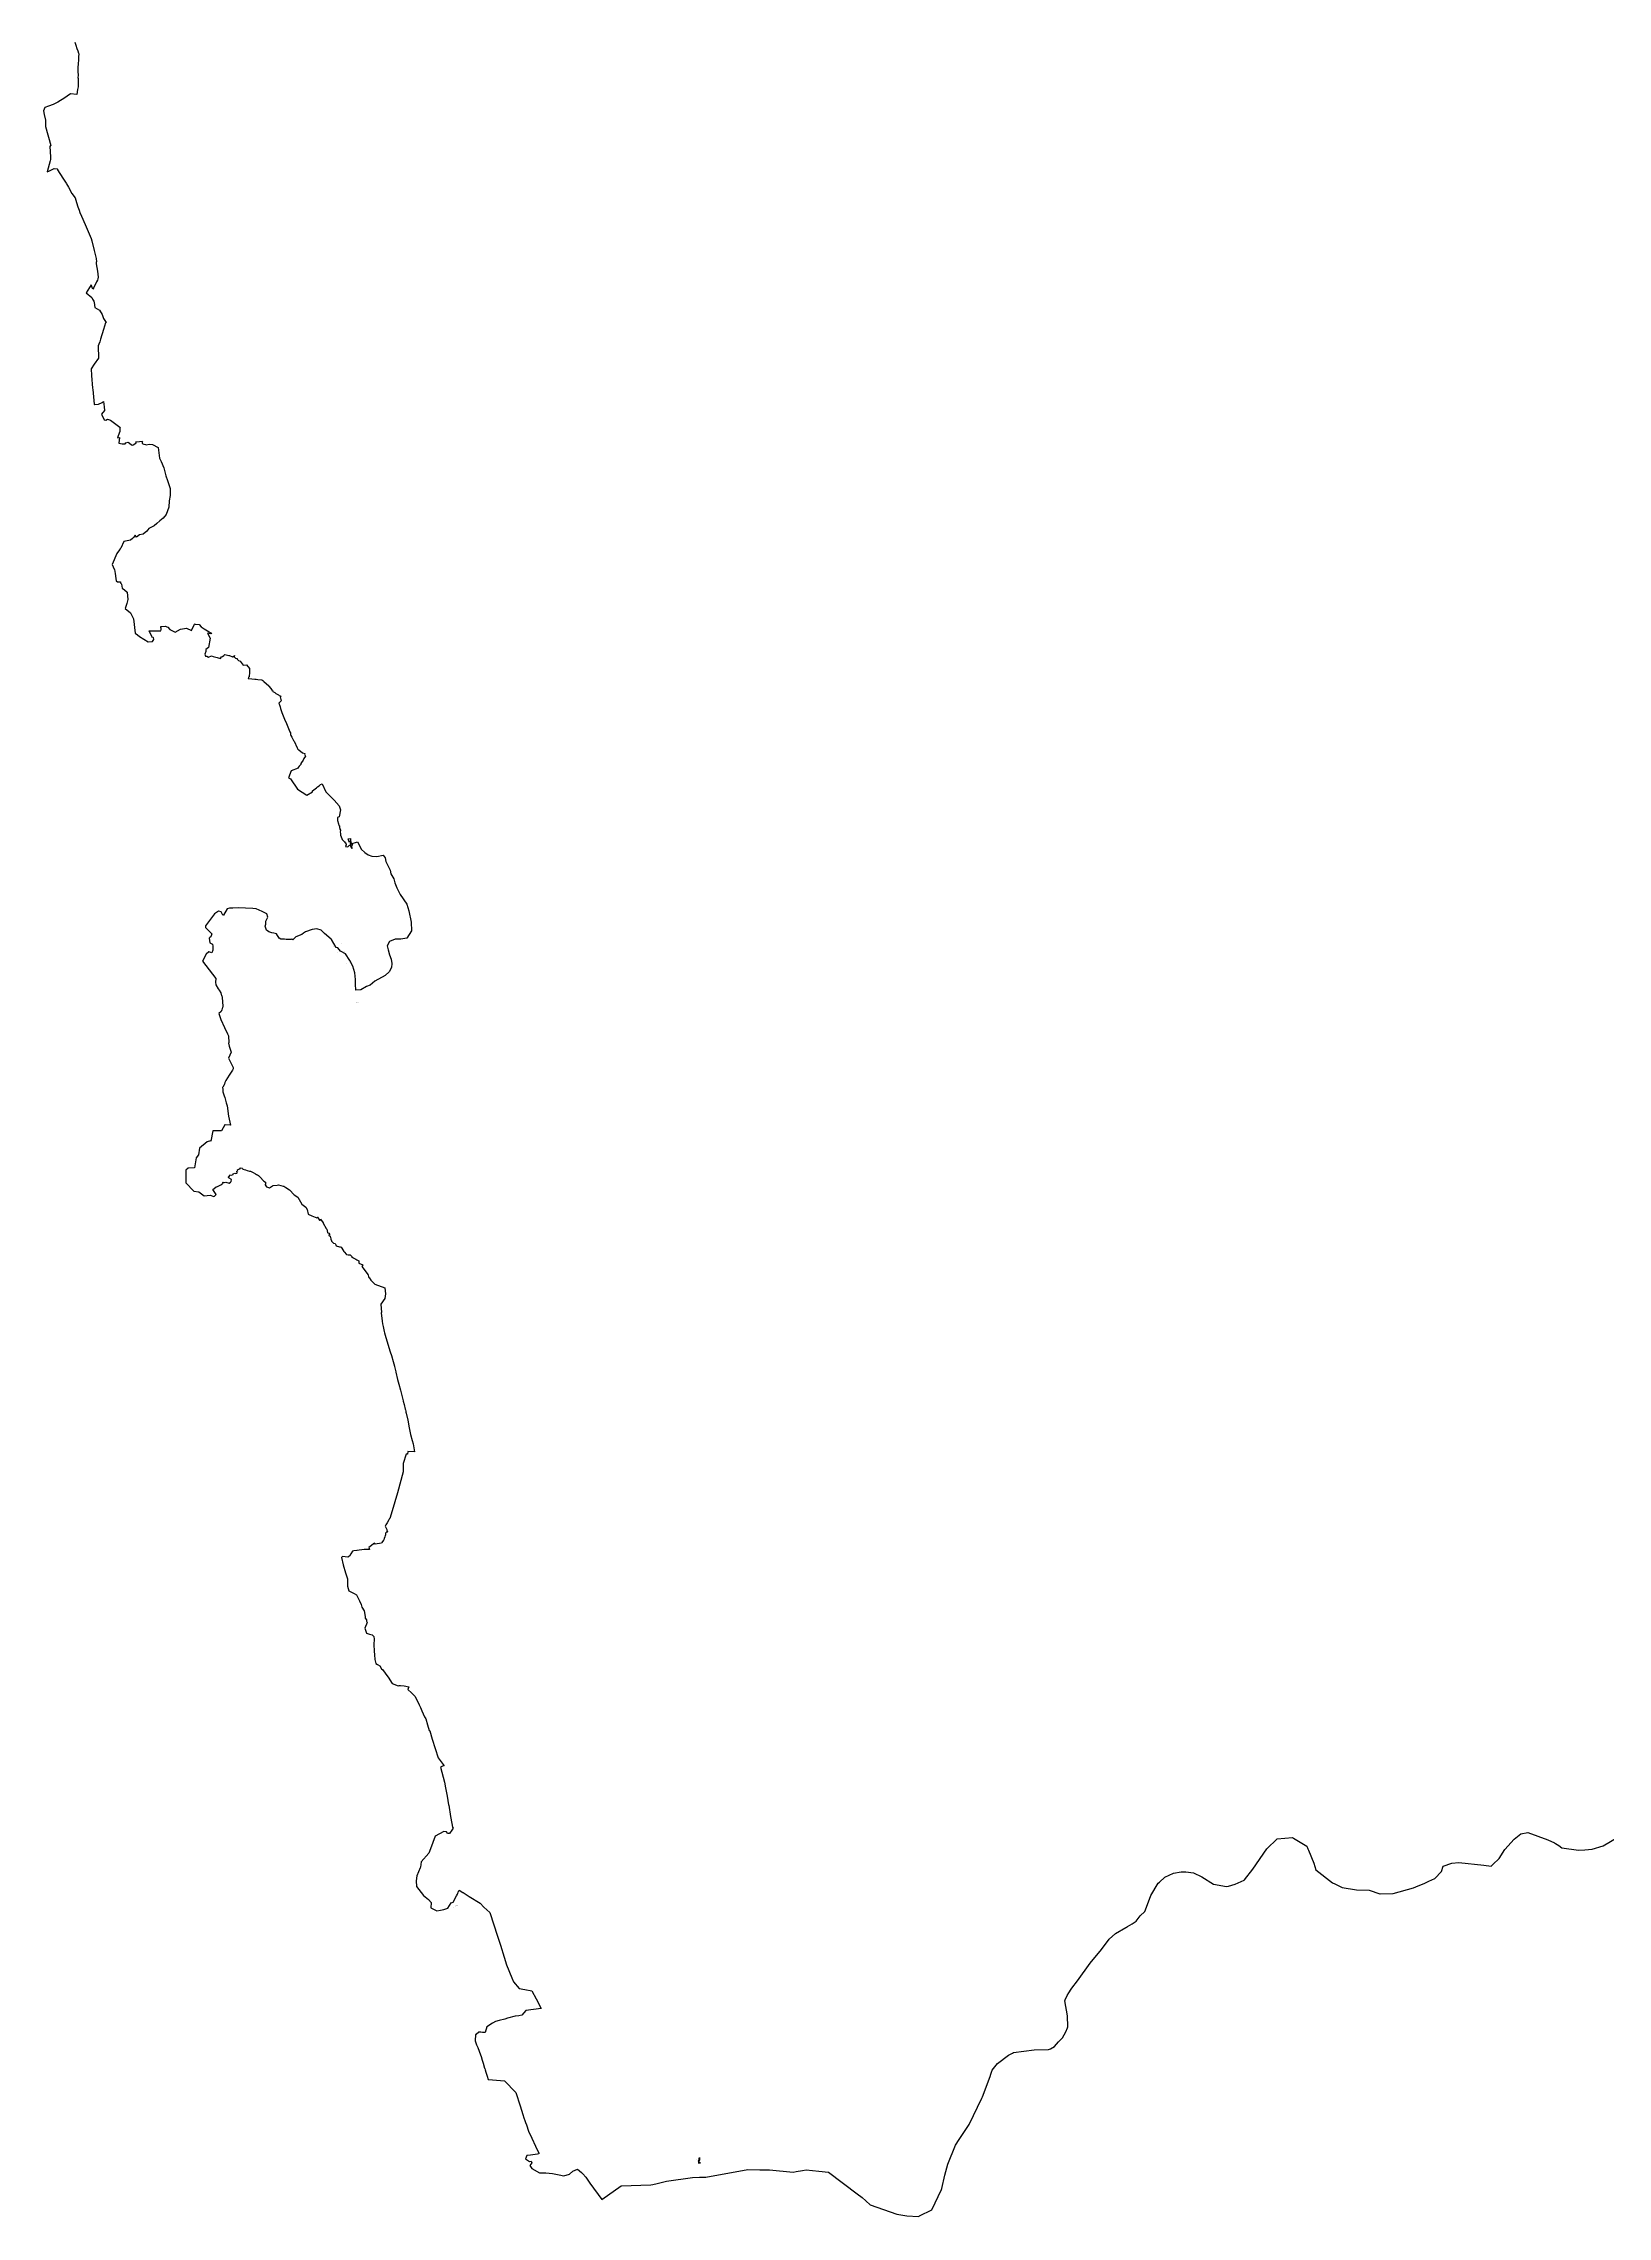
# Model space of a CAD drawing. Header units: metres. Extents: x 273377 to 358923, y 1974345 to 2116525.
# Drawn here: x 277585 to 318254, y 1988932 to 2045435 of the extents above; entities that cross this region are included whole.
import ezdxf

# ---------------------------------------------------------------- set-up
doc = ezdxf.new("R2010")
doc.units = ezdxf.units.M
for name, color, linetype in [('DISTRICT BOUNDRY', 86, 'Continuous'), ('PORT', 5, 'Continuous'), ('PORT TEXT', 7, 'Continuous')]:
    doc.layers.add(name, color=color, linetype=linetype)
doc.styles.get("Standard").update_dxf_attribs({"font": 'calibri.ttf'})

msp = doc.modelspace()

# ---------------------------------------------------------------- linework, layer by layer
at = {"layer": 'DISTRICT BOUNDRY'}
msp.add_polyline3d([(278404, 2045469, 0), (278429, 2045387, 0), (278456, 2045300, 0), (278476, 2045240, 0), (278500, 2045180, 0), (278506, 2045161, 0), (278497, 2045091, 0), (278494, 2045003, 0), (278486, 2044915, 0), (278485, 2044896, 0), (278481, 2044815, 0), (278482, 2044801, 0), (278482, 2044715, 0), (278487, 2044606, 0), (278483, 2044547, 0), (278484, 2044528, 0), (278487, 2044430, 0), (278488, 2044390, 0), (278488, 2044310, 0), (278469, 2044234, 0), (278452, 2044110, 0), (278286, 2044129, 0), (278111, 2044006, 0), (278032, 2043955, 0), (277956, 2043909, 0), (277836, 2043850, 0), (277713, 2043808, 0), (277625, 2043773, 0), (277585, 2043680, 0), (277605, 2043586, 0), (277640, 2043442, 0), (277640, 2043272, 0), (277777, 2042785, 0), (277770, 2042786, 0), (277753, 2042752, 0), (277768, 2042488, 0), (277768, 2042420, 0), (277762, 2042385, 0), (277711, 2042196, 0), (277682, 2042098, 0), (277722, 2042111, 0), (277863, 2042183, 0), (277943, 2042173, 0), (277946, 2042166, 0), (277954, 2042151, 0), (278093, 2041932, 0), (278174, 2041802, 0), (278187, 2041786, 0), (278239, 2041698, 0), (278326, 2041535, 0), (278407, 2041417, 0), (278445, 2041304, 0), (278483, 2041187, 0), (278510, 2041101, 0), (278531, 2041039, 0), (278574, 2040947, 0), (278609, 2040865, 0), (278695, 2040669, 0), (278828, 2040361, 0), (278842, 2040301, 0), (278902, 2040049, 0), (278953, 2039841, 0), (278967, 2039756, 0), (278952, 2039753, 0), (278958, 2039707, 0), (278991, 2039513, 0), (279009, 2039355, 0), (278999, 2039312, 0), (278990, 2039281, 0), (278966, 2039239, 0), (278892, 2039092, 0), (278870, 2039047, 0), (278870, 2039047, 0), (278824, 2039157, 0), (278692, 2038949, 0), (278843, 2038829, 0), (278864, 2038789, 0), (278898, 2038732, 0), (278900, 2038709, 0), (278901, 2038698, 0), (278924, 2038568, 0), (279038, 2038496, 0), (279113, 2038385, 0), (279147, 2038286, 0), (279215, 2038182, 0), (279195, 2038169, 0), (279146, 2038000, 0), (279071, 2037744, 0), (279050, 2037676, 0), (279028, 2037615, 0), (279010, 2037572, 0), (279016, 2037255, 0), (278902, 2037092, 0), (278822, 2036971, 0), (278836, 2036800, 0), (278864, 2036472, 0), (278867, 2036441, 0), (278902, 2036056, 0), (278902, 2036047, 0), (278913, 2036047, 0), (279020, 2036052, 0), (279111, 2036097, 0), (279148, 2036129, 0), (279160, 2035989, 0), (279174, 2035894, 0), (279092, 2035792, 0), (279165, 2035648, 0), (279211, 2035639, 0), (279246, 2035662, 0), (279324, 2035642, 0), (279568, 2035454, 0), (279582, 2035447, 0), (279575, 2035429, 0), (279569, 2035348, 0), (279525, 2035234, 0), (279506, 2035184, 0), (279559, 2035190, 0), (279548, 2035046, 0), (279629, 2035024, 0), (279707, 2035028, 0), (279724, 2035055, 0), (279786, 2035072, 0), (279869, 2035004, 0), (279881, 2034993, 0), (279895, 2034991, 0), (279916, 2034996, 0), (279989, 2035041, 0), (279993, 2035048, 0), (279983, 2035076, 0), (280009, 2035080, 0), (280148, 2035093, 0), (280154, 2035093, 0), (280158, 2035075, 0), (280148, 2035068, 0), (280149, 2035036, 0), (280191, 2035018, 0), (280241, 2035008, 0), (280260, 2034996, 0), (280331, 2035018, 0), (280421, 2035005, 0), (280568, 2034930, 0), (280569, 2034931, 0), (280606, 2034652, 0), (280645, 2034569, 0), (280718, 2034400, 0), (280767, 2034193, 0), (280814, 2034069, 0), (280876, 2033860, 0), (280883, 2033685, 0), (280856, 2033539, 0), (280844, 2033382, 0), (280777, 2033189, 0), (280698, 2033094, 0), (280615, 2033025, 0), (280533, 2032949, 0), (280460, 2032893, 0), (280322, 2032827, 0), (280270, 2032757, 0), (280178, 2032679, 0), (280079, 2032660, 0), (280007, 2032598, 0), (280005, 2032599, 0), (280004, 2032599, 0), (279970, 2032648, 0), (279932, 2032596, 0), (279898, 2032566, 0), (279850, 2032523, 0), (279678, 2032482, 0), (279677, 2032481, 0), (279595, 2032316, 0), (279574, 2032282, 0), (279571, 2032278, 0), (279508, 2032199, 0), (279494, 2032176, 0), (279371, 2031885, 0), (279427, 2031763, 0), (279430, 2031757, 0), (279452, 2031652, 0), (279469, 2031520, 0), (279478, 2031461, 0), (279507, 2031437, 0), (279584, 2031437, 0), (279589, 2031404, 0), (279600, 2031406, 0), (279607, 2031394, 0), (279612, 2031380, 0), (279631, 2031272, 0), (279692, 2031225, 0), (279761, 2031168, 0), (279775, 2030975, 0), (279750, 2030877, 0), (279754, 2030875, 0), (279707, 2030740, 0), (279851, 2030634, 0), (279926, 2030473, 0), (279971, 2030099, 0), (280030, 2030059, 0), (280080, 2030013, 0), (280305, 2029879, 0), (280423, 2029884, 0), (280458, 2029938, 0), (280446, 2029986, 0), (280421, 2029979, 0), (280337, 2030163, 0), (280499, 2030165, 0), (280617, 2030165, 0), (280633, 2030160, 0), (280642, 2030199, 0), (280641, 2030279, 0), (280664, 2030279, 0), (280753, 2030284, 0), (280819, 2030261, 0), (280868, 2030198, 0), (281008, 2030126, 0), (281149, 2030205, 0), (281304, 2030228, 0), (281434, 2030167, 0), (281516, 2030335, 0), (281519, 2030342, 0), (281519, 2030342, 0), (281525, 2030340, 0), (281638, 2030330, 0), (281687, 2030266, 0), (281763, 2030213, 0), (281849, 2030159, 0), (281960, 2030096, 0), (281925, 2030088, 0), (281853, 2030103, 0), (281916, 2029969, 0), (281876, 2029729, 0), (281807, 2029676, 0), (281803, 2029621, 0), (281785, 2029558, 0), (281799, 2029501, 0), (281833, 2029500, 0), (281880, 2029480, 0), (281955, 2029510, 0), (281998, 2029496, 0), (282098, 2029465, 0), (282104, 2029466, 0), (282191, 2029442, 0), (282214, 2029485, 0), (282242, 2029498, 0), (282278, 2029523, 0), (282305, 2029547, 0), (282406, 2029523, 0), (282425, 2029519, 0), (282502, 2029484, 0), (282513, 2029487, 0), (282549, 2029521, 0), (282556, 2029517, 0), (282554, 2029510, 0), (282540, 2029496, 0), (282546, 2029487, 0), (282563, 2029473, 0), (282575, 2029449, 0), (282624, 2029440, 0), (282625, 2029422, 0), (282653, 2029390, 0), (282702, 2029372, 0), (282782, 2029273, 0), (282868, 2029276, 0), (282943, 2029179, 0), (282944, 2029131, 0), (282940, 2029087, 0), (282933, 2028966, 0), (282920, 2028954, 0), (282904, 2028925, 0), (282926, 2028924, 0), (283083, 2028908, 0), (283113, 2028907, 0), (283163, 2028899, 0), (283265, 2028888, 0), (283289, 2028867, 0), (283315, 2028842, 0), (283441, 2028729, 0), (283445, 2028723, 0), (283451, 2028715, 0), (283524, 2028627, 0), (283524, 2028618, 0), (283554, 2028590, 0), (283553, 2028584, 0), (283599, 2028558, 0), (283615, 2028546, 0), (283623, 2028532, 0), (283698, 2028501, 0), (283716, 2028480, 0), (283758, 2028467, 0), (283767, 2028460, 0), (283736, 2028448, 0), (283770, 2028341, 0), (283708, 2028285, 0), (283735, 2028214, 0), (283739, 2028186, 0), (283745, 2028140, 0), (283783, 2028041, 0), (283838, 2027910, 0), (283850, 2027870, 0), (283905, 2027751, 0), (283936, 2027667, 0), (283991, 2027534, 0), (284006, 2027512, 0), (284006, 2027502, 0), (284012, 2027466, 0), (284015, 2027441, 0), (284039, 2027401, 0), (284088, 2027312, 0), (284100, 2027295, 0), (284182, 2027124, 0), (284202, 2027088, 0), (284228, 2027069, 0), (284318, 2026992, 0), (284377, 2026974, 0), (284371, 2026952, 0), (284398, 2026903, 0), (284359, 2026841, 0), (284359, 2026841, 0), (284336, 2026801, 0), (284298, 2026736, 0), (284281, 2026713, 0), (284275, 2026686, 0), (284260, 2026670, 0), (284234, 2026645, 0), (284211, 2026613, 0), (284210, 2026596, 0), (284025, 2026521, 0), (283959, 2026343, 0), (284010, 2026315, 0), (284191, 2026042, 0), (284434, 2025893, 0), (284578, 2025976, 0), (284581, 2025981, 0), (284583, 2026000, 0), (284686, 2026080, 0), (284713, 2026102, 0), (284753, 2026132, 0), (284785, 2026169, 0), (284828, 2026186, 0), (284833, 2026182, 0), (284833, 2026181, 0), (284927, 2025979, 0), (284929, 2025978, 0), (285145, 2025760, 0), (285272, 2025615, 0), (285311, 2025506, 0), (285277, 2025324, 0), (285230, 2025311, 0), (285233, 2025227, 0), (285258, 2025142, 0), (285269, 2025103, 0), (285287, 2025095, 0), (285281, 2025045, 0), (285293, 2025025, 0), (285294, 2025005, 0), (285308, 2024979, 0), (285296, 2024928, 0), (285308, 2024894, 0), (285312, 2024849, 0), (285345, 2024759, 0), (285351, 2024734, 0), (285383, 2024705, 0), (285412, 2024674, 0), (285432, 2024646, 0), (285452, 2024614, 0), (285458, 2024602, 0), (285436, 2024554, 0), (285500, 2024547, 0), (285590, 2024626, 0), (285754, 2024676, 0), (285807, 2024581, 0), (285849, 2024484, 0), (285938, 2024403, 0), (286031, 2024339, 0), (286126, 2024303, 0), (286255, 2024296, 0), (286419, 2024326, 0), (286474, 2024256, 0), (286491, 2024168, 0), (286538, 2024060, 0), (286599, 2023940, 0), (286619, 2023842, 0), (286697, 2023710, 0), (286718, 2023611, 0), (286770, 2023478, 0), (286862, 2023307, 0), (287031, 2023053, 0), (287086, 2022882, 0), (287150, 2022590, 0), (287151, 2022360, 0), (287032, 2022171, 0), (286877, 2022145, 0), (286729, 2022143, 0), (286585, 2022087, 0), (286526, 2021973, 0), (286548, 2021868, 0), (286582, 2021737, 0), (286622, 2021626, 0), (286645, 2021517, 0), (286634, 2021409, 0), (286572, 2021296, 0), (286470, 2021203, 0), (286205, 2021054, 0), (286078, 2020953, 0), (285989, 2020912, 0), (285836, 2020826, 0), (285707, 2020822, 0), (285695, 2020976, 0), (285696, 2021097, 0), (285683, 2021272, 0), (285630, 2021445, 0), (285550, 2021591, 0), (285438, 2021767, 0), (285310, 2021836, 0), (285237, 2021916, 0), (285194, 2021931, 0), (285071, 2022141, 0), (285068, 2022147, 0), (284890, 2022292, 0), (284802, 2022382, 0), (284694, 2022417, 0), (284576, 2022398, 0), (284396, 2022340, 0), (284344, 2022303, 0), (284306, 2022264, 0), (284148, 2022209, 0), (284144, 2022205, 0), (284065, 2022132, 0), (284046, 2022146, 0), (284029, 2022138, 0), (284005, 2022135, 0), (283899, 2022140, 0), (283853, 2022143, 0), (283773, 2022147, 0), (283760, 2022149, 0), (283714, 2022169, 0), (283641, 2022280, 0), (283574, 2022298, 0), (283525, 2022310, 0), (283444, 2022332, 0), (283384, 2022377, 0), (283353, 2022483, 0), (283365, 2022533, 0), (283365, 2022567, 0), (283366, 2022608, 0), (283369, 2022615, 0), (283418, 2022718, 0), (283391, 2022808, 0), (283269, 2022863, 0), (283117, 2022936, 0), (283027, 2022941, 0), (282841, 2022948, 0), (282654, 2022957, 0), (282506, 2022951, 0), (282423, 2022949, 0), (282362, 2022934, 0), (282266, 2022770, 0), (282253, 2022768, 0), (282205, 2022856, 0), (282133, 2022870, 0), (282030, 2022807, 0), (281928, 2022668, 0), (281800, 2022494, 0), (281796, 2022450, 0), (281960, 2022280, 0), (281941, 2022205, 0), (281915, 2022185, 0), (281895, 2022168, 0), (281907, 2022050, 0), (281910, 2022046, 0), (281980, 2022017, 0), (281986, 2021963, 0), (281993, 2021862, 0), (281962, 2021790, 0), (281884, 2021814, 0), (281812, 2021754, 0), (281724, 2021576, 0), (282063, 2021124, 0), (282056, 2021028, 0), (282064, 2020961, 0), (282129, 2020854, 0), (282156, 2020818, 0), (282195, 2020749, 0), (282214, 2020674, 0), (282220, 2020672, 0), (282232, 2020629, 0), (282245, 2020406, 0), (282242, 2020364, 0), (282234, 2020342, 0), (282221, 2020312, 0), (282203, 2020268, 0), (282144, 2020217, 0), (282197, 2020060, 0), (282293, 2019852, 0), (282368, 2019680, 0), (282393, 2019631, 0), (282404, 2019453, 0), (282396, 2019437, 0), (282410, 2019363, 0), (282463, 2019210, 0), (282398, 2019054, 0), (282518, 2018805, 0), (282522, 2018773, 0), (282497, 2018737, 0), (282413, 2018605, 0), (282331, 2018468, 0), (282305, 2018421, 0), (282289, 2018377, 0), (282280, 2018360, 0), (282245, 2018295, 0), (282243, 2018291, 0), (282246, 2018242, 0), (282250, 2018174, 0), (282281, 2018073, 0), (282300, 2018025, 0), (282337, 2017893, 0), (282362, 2017810, 0), (282398, 2017540, 0), (282446, 2017306, 0), (282438, 2017308, 0), (282308, 2017321, 0), (282300, 2017322, 0), (282217, 2017166, 0), (281988, 2017161, 0), (281940, 2016893, 0), (281925, 2016900, 0), (281840, 2016880, 0), (281640, 2016710, 0), (281616, 2016538, 0), (281552, 2016463, 0), (281513, 2016199, 0), (281346, 2016193, 0), (281285, 2016137, 0), (281283, 2015910, 0), (281288, 2015807, 0), (281499, 2015595, 0), (281625, 2015580, 0), (281761, 2015471, 0), (281920, 2015490, 0), (282019, 2015456, 0), (282030, 2015465, 0), (282073, 2015503, 0), (281985, 2015635, 0), (282063, 2015697, 0), (282075, 2015702, 0), (282087, 2015707, 0), (282107, 2015716, 0), (282166, 2015741, 0), (282183, 2015749, 0), (282195, 2015754, 0), (282205, 2015762, 0), (282229, 2015781, 0), (282230, 2015782, 0), (282259, 2015805, 0), (282248, 2015824, 0), (282299, 2015820, 0), (282331, 2015825, 0), (282413, 2015799, 0), (282447, 2015830, 0), (282462, 2015846, 0), (282471, 2015897, 0), (282413, 2015929, 0), (282407, 2015933, 0), (282400, 2015955, 0), (282398, 2015961, 0), (282445, 2016015, 0), (282473, 2016006, 0), (282478, 2016008, 0), (282520, 2016023, 0), (282516, 2016046, 0), (282559, 2016057, 0), (282581, 2016049, 0), (282609, 2016059, 0), (282623, 2016070, 0), (282612, 2016111, 0), (282640, 2016130, 0), (282629, 2016149, 0), (282680, 2016170, 0), (282697, 2016172, 0), (282697, 2016190, 0), (282700, 2016196, 0), (282755, 2016192, 0), (282760, 2016183, 0), (282769, 2016166, 0), (282837, 2016147, 0), (282884, 2016133, 0), (282943, 2016117, 0), (282948, 2016116, 0), (282962, 2016112, 0), (282971, 2016109, 0), (283035, 2016078, 0), (283102, 2016043, 0), (283124, 2016030, 0), (283148, 2016018, 0), (283175, 2016004, 0), (283207, 2015968, 0), (283311, 2015856, 0), (283360, 2015827, 0), (283356, 2015772, 0), (283354, 2015768, 0), (283350, 2015756, 0), (283386, 2015706, 0), (283466, 2015684, 0), (283543, 2015728, 0), (283554, 2015742, 0), (283661, 2015751, 0), (283696, 2015759, 0), (283816, 2015719, 0), (283831, 2015721, 0), (283891, 2015691, 0), (283979, 2015625, 0), (284102, 2015494, 0), (284201, 2015435, 0), (284300, 2015256, 0), (284408, 2015179, 0), (284442, 2015119, 0), (284472, 2014995, 0), (284566, 2014948, 0), (284693, 2014897, 0), (284706, 2014919, 0), (284707, 2014919, 0), (284709, 2014913, 0), (284762, 2014836, 0), (284777, 2014843, 0), (284786, 2014858, 0), (284791, 2014862, 0), (284854, 2014769, 0), (284860, 2014759, 0), (284940, 2014619, 0), (284950, 2014604, 0), (284975, 2014516, 0), (284978, 2014511, 0), (285008, 2014501, 0), (285022, 2014471, 0), (285026, 2014459, 0), (285007, 2014460, 0), (285004, 2014452, 0), (285037, 2014424, 0), (285046, 2014387, 0), (285057, 2014351, 0), (285058, 2014346, 0), (285072, 2014298, 0), (285075, 2014293, 0), (285089, 2014274, 0), (285124, 2014239, 0), (285170, 2014232, 0), (285185, 2014201, 0), (285197, 2014169, 0), (285280, 2014150, 0), (285304, 2014147, 0), (285329, 2014134, 0), (285343, 2014115, 0), (285399, 2014024, 0), (285412, 2014009, 0), (285454, 2013954, 0), (285469, 2013949, 0), (285504, 2013936, 0), (285539, 2013937, 0), (285564, 2013934, 0), (285592, 2013902, 0), (285598, 2013898, 0), (285627, 2013865, 0), (285638, 2013858, 0), (285706, 2013824, 0), (285708, 2013824, 0), (285734, 2013812, 0), (285753, 2013800, 0), (285787, 2013779, 0), (285783, 2013723, 0), (285890, 2013674, 0), (285863, 2013637, 0), (285924, 2013557, 0), (286021, 2013423, 0), (286026, 2013421, 0), (286038, 2013366, 0), (286047, 2013352, 0), (286052, 2013349, 0), (286096, 2013282, 0), (286204, 2013173, 0), (286458, 2013077, 0), (286478, 2012920, 0), (286463, 2012805, 0), (286357, 2012659, 0), (286354, 2012656, 0), (286371, 2012435, 0), (286370, 2012427, 0), (286394, 2012215, 0), (286402, 2012145, 0), (286414, 2012072, 0), (286445, 2011940, 0), (286453, 2011908, 0), (286471, 2011849, 0), (286539, 2011613, 0), (286597, 2011413, 0), (286634, 2011317, 0), (286680, 2011160, 0), (286713, 2011041, 0), (286714, 2011032, 0), (286747, 2010894, 0), (286748, 2010885, 0), (286794, 2010694, 0), (286824, 2010578, 0), (286865, 2010420, 0), (286910, 2010243, 0), (286937, 2010143, 0), (286940, 2010137, 0), (286962, 2010047, 0), (286990, 2009928, 0), (286997, 2009906, 0), (287006, 2009876, 0), (287011, 2009851, 0), (287018, 2009825, 0), (287063, 2009639, 0), (287091, 2009442, 0), (287133, 2009270, 0), (287173, 2009109, 0), (287199, 2009024, 0), (287222, 2008866, 0), (287229, 2008819, 0), (287060, 2008823, 0), (287055, 2008755, 0), (287020, 2008757, 0), (286942, 2008508, 0), (286939, 2008294, 0), (286792, 2007751, 0), (286654, 2007284, 0), (286590, 2007079, 0), (286584, 2007081, 0), (286583, 2007079, 0), (286562, 2007046, 0), (286522, 2006973, 0), (286490, 2006914, 0), (286473, 2006883, 0), (286519, 2006776, 0), (286516, 2006765, 0), (286513, 2006751, 0), (286516, 2006749, 0), (286529, 2006743, 0), (286535, 2006739, 0), (286537, 2006738, 0), (286533, 2006735, 0), (286511, 2006732, 0), (286477, 2006701, 0), (286477, 2006652, 0), (286477, 2006651, 0), (286472, 2006637, 0), (286459, 2006602, 0), (286443, 2006560, 0), (286443, 2006559, 0), (286432, 2006527, 0), (286429, 2006518, 0), (286385, 2006461, 0), (286371, 2006442, 0), (286371, 2006439, 0), (286214, 2006417, 0), (286192, 2006439, 0), (286045, 2006328, 0), (286064, 2006277, 0), (286064, 2006276, 0), (286055, 2006279, 0), (285932, 2006274, 0), (285924, 2006276, 0), (285863, 2006269, 0), (285797, 2006259, 0), (285740, 2006251, 0), (285735, 2006253, 0), (285659, 2006241, 0), (285618, 2006233, 0), (285575, 2006166, 0), (285545, 2006102, 0), (285503, 2006075, 0), (285358, 2006096, 0), (285333, 2006071, 0), (285380, 2005880, 0), (285443, 2005666, 0), (285479, 2005543, 0), (285490, 2005509, 0), (285494, 2005423, 0), (285487, 2005325, 0), (285529, 2005203, 0), (285661, 2005133, 0), (285724, 2005098, 0), (285804, 2004945, 0), (285849, 2004847, 0), (285865, 2004777, 0), (285924, 2004680, 0), (285946, 2004535, 0), (285953, 2004493, 0), (285981, 2004447, 0), (285985, 2004413, 0), (286005, 2004377, 0), (285942, 2004230, 0), (285985, 2004097, 0), (286062, 2004073, 0), (286128, 2004060, 0), (286174, 2004011, 0), (286184, 2003946, 0), (286179, 2003809, 0), (286182, 2003630, 0), (286192, 2003537, 0), (286198, 2003420, 0), (286230, 2003314, 0), (286271, 2003282, 0), (286334, 2003252, 0), (286375, 2003174, 0), (286406, 2003147, 0), (286485, 2003036, 0), (286547, 2002954, 0), (286651, 2002794, 0), (286811, 2002732, 0), (286831, 2002744, 0), (286869, 2002742, 0), (286966, 2002733, 0), (287083, 2002701, 0), (287062, 2002637, 0), (287154, 2002548, 0), (287244, 2002459, 0), (287282, 2002386, 0), (287355, 2002233, 0), (287385, 2002172, 0), (287423, 2002084, 0), (287496, 2001929, 0), (287524, 2001871, 0), (287573, 2001713, 0), (287612, 2001570, 0), (287631, 2001558, 0), (287692, 2001343, 0), (287849, 2000861, 0), (288005, 2000653, 0), (287957, 2000639, 0), (287908, 2000616, 0), (288014, 2000229, 0), (288040, 2000083, 0), (288081, 1999863, 0), (288121, 1999639, 0), (288122, 1999628, 0), (288172, 1999334, 0), (288207, 1999154, 0), (288225, 1999053, 0), (288234, 1999027, 0), (288200, 1998981, 0), (288142, 1998893, 0), (288104, 1998895, 0), (288089, 1998903, 0), (288061, 1998934, 0), (287995, 1998945, 0), (287769, 1998820, 0), (287645, 1998497, 0), (287602, 1998382, 0), (287406, 1998151, 0), (287390, 1998015, 0), (287377, 1998000, 0), (287294, 1997793, 0), (287278, 1997659, 0), (287287, 1997512, 0), (287468, 1997283, 0), (287597, 1997177, 0), (287669, 1997098, 0), (287658, 1996960, 0), (287815, 1996882, 0), (287913, 1996895, 0), (287999, 1996915, 0), (288100, 1996948, 0), (288187, 1997085, 0), (288240, 1997105, 0), (288321, 1997274, 0), (288339, 1997294, 0), (288341, 1997297, 0), (288345, 1997316, 0), (288359, 1997327, 0), (288369, 1997378, 0), (288375, 1997386, 0), (288397, 1997418, 0), (288491, 1997358, 0), (288494, 1997357, 0), (288653, 1997257, 0), (288944, 1997084, 0), (289036, 1996979, 0), (289195, 1996837, 0), (289394, 1996225, 0), (289470, 1995991, 0), (289563, 1995679, 0), (289622, 1995475, 0), (289767, 1995139, 0), (289809, 1995031, 0), (289957, 1994865, 0), (290101, 1994839, 0), (290105, 1994838, 0), (290282, 1994805, 0), (290398, 1994597, 0), (290528, 1994343, 0), (290124, 1994292, 0), (290022, 1994164, 0), (289946, 1994153, 0), (289853, 1994142, 0), (289648, 1994087, 0), (289580, 1994068, 0), (289438, 1994032, 0), (289343, 1994005, 0), (289264, 1993958, 0), (289116, 1993868, 0), (289068, 1993718, 0), (288998, 1993713, 0), (288957, 1993727, 0), (288904, 1993723, 0), (288832, 1993667, 0), (288816, 1993667, 0), (288806, 1993499, 0), (288807, 1993499, 0), (288849, 1993400, 0), (288880, 1993328, 0), (288952, 1993133, 0), (288964, 1993090, 0), (288992, 1992994, 0), (289014, 1992918, 0), (289056, 1992791, 0), (289060, 1992778, 0), (289070, 1992748, 0), (289091, 1992683, 0), (289125, 1992580, 0), (289152, 1992498, 0), (289156, 1992498, 0), (289575, 1992462, 0), (289867, 1992159, 0), (289979, 1991812, 0), (290051, 1991587, 0), (290080, 1991497, 0), (290103, 1991430, 0), (290122, 1991374, 0), (290143, 1991316, 0), (290143, 1991316, 0), (290200, 1991155, 0), (290283, 1990973, 0), (290378, 1990763, 0), (290462, 1990577, 0), (290468, 1990564, 0), (290431, 1990558, 0), (290250, 1990530, 0), (290154, 1990516, 0), (290118, 1990431, 0), (290224, 1990363, 0), (290270, 1990369, 0), (290284, 1990330, 0), (290231, 1990260, 0), (290281, 1990181, 0), (290482, 1990068, 0), (290647, 1990071, 0), (290817, 1990055, 0), (290991, 1990014, 0), (291115, 1989987, 0), (291265, 1990030, 0), (291350, 1990115, 0), (291475, 1990164, 0), (291572, 1990077, 0), (291608, 1990045, 0), (291688, 1989959, 0), (291790, 1989796, 0), (292105, 1989373, 0), (292605, 1989730, 0), (293374, 1989758, 0), (293434, 1989761, 0), (293546, 1989791, 0), (293782, 1989855, 0), (294462, 1989948, 0), (294646, 1989952, 0), (294719, 1989954, 0), (294806, 1989957, 0), (295899, 1990152, 0), (296211, 1990149, 0), (296460, 1990146, 0), (297078, 1990088, 0), (297154, 1990101, 0), (297319, 1990128, 0), (297415, 1990143, 0), (297747, 1990111, 0), (297999, 1990086, 0), (298745, 1989526, 0), (298872, 1989431, 0), (298970, 1989340, 0), (299084, 1989234, 0), (299778, 1988990, 0), (300038, 1988950, 0), (300335, 1988932, 0), (300357, 1988942, 0), (300363, 1988951, 0), (300688, 1989106, 0), (300940, 1989638, 0), (300946, 1989663, 0), (301019, 1990008, 0), (301103, 1990292, 0), (301303, 1990791, 0), (301395, 1990931, 0), (301654, 1991324, 0), (301987, 1992014, 0), (302000, 1992048, 0), (302201, 1992570, 0), (302221, 1992630, 0), (302257, 1992734, 0), (302390, 1992908, 0), (302680, 1993127, 0), (302783, 1993178, 0), (302812, 1993193, 0), (303342, 1993265, 0), (303722, 1993271, 0), (303772, 1993296, 0), (303870, 1993349, 0), (303982, 1993474, 0), (304068, 1993560, 0), (304084, 1993576, 0), (304172, 1993733, 0), (304210, 1993837, 0), (304219, 1993861, 0), (304208, 1994153, 0), (304145, 1994539, 0), (304152, 1994568, 0), (304207, 1994681, 0), (304246, 1994747, 0), (304304, 1994845, 0), (304321, 1994869, 0), (304468, 1995065, 0), (304805, 1995520, 0), (305095, 1995873, 0), (305294, 1996148, 0), (305461, 1996291, 0), (305733, 1996447, 0), (305743, 1996454, 0), (305773, 1996472, 0), (305892, 1996547, 0), (306000, 1996615, 0), (306099, 1996751, 0), (306226, 1996860, 0), (306292, 1997043, 0), (306376, 1997283, 0), (306569, 1997600, 0), (306602, 1997628, 0), (306747, 1997752, 0), (306964, 1997862, 0), (307168, 1997896, 0), (307292, 1997892, 0), (307484, 1997865, 0), (307709, 1997766, 0), (308007, 1997575, 0), (308347, 1997511, 0), (308395, 1997525, 0), (308572, 1997578, 0), (308804, 1997682, 0), (308818, 1997688, 0), (309034, 1997966, 0), (309391, 1998495, 0), (309662, 1998752, 0), (310060, 1998787, 0), (310087, 1998771, 0), (310436, 1998560, 0), (310465, 1998491, 0), (310477, 1998460, 0), (310613, 1998120, 0), (310669, 1997943, 0), (311106, 1997609, 0), (311166, 1997579, 0), (311181, 1997572, 0), (311351, 1997486, 0), (311727, 1997430, 0), (312054, 1997421, 0), (312330, 1997325, 0), (312346, 1997325, 0), (312679, 1997331, 0), (313212, 1997482, 0), (313334, 1997531, 0), (313488, 1997592, 0), (313609, 1997648, 0), (313766, 1997720, 0), (313936, 1997904, 0), (313980, 1998039, 0), (313982, 1998040, 0), (314203, 1998117, 0), (314391, 1998140, 0), (315034, 1998065, 0), (315227, 1998043, 0), (315273, 1998086, 0), (315438, 1998242, 0), (315584, 1998472, 0), (315829, 1998740, 0), (316003, 1998882, 0), (316180, 1998918, 0), (316700, 1998731, 0), (316878, 1998653, 0), (316905, 1998634, 0), (316989, 1998576, 0), (317068, 1998522, 0), (317496, 1998458, 0), (317660, 1998468, 0), (317852, 1998480, 0), (318136, 1998570, 0), (318521, 1998798, 0)], dxfattribs=at)
at = {"layer": 'PORT', "flags": 128}
for points in [[(285511, 2024751), (285568, 2024765), (285572, 2024712), (285568, 2024707), (285582, 2024630), (285617, 2024607), (285588, 2024547), (285609, 2024504), (285600, 2024499), (285566, 2024579), (285578, 2024611), (285564, 2024687), (285528, 2024686), (285524, 2024706), (285518, 2024718), (285515, 2024729)], [(294646, 1990464), (294640, 1990410), (294628, 1990379), (294630, 1990344), (294656, 1990334), (294659, 1990330), (294660, 1990322), (294649, 1990318), (294643, 1990327), (294631, 1990330), (294631, 1990315), (294624, 1990316), (294623, 1990343), (294621, 1990343), (294621, 1990349), (294623, 1990349), (294619, 1990382), (294633, 1990416), (294634, 1990452)]]:
    msp.add_lwpolyline(points, close=True, dxfattribs=at)
at = {"layer": 'PORT', "const_width": 0.2, "flags": 128}
for points in [[(285152, 2021913), (285086, 2022022), (285276, 2022148), (285622, 2021600), (285595, 2021580), (285462, 2021497), (285308, 2021738), (285238, 2021772), (285224, 2021795), (285218, 2021806), (285172, 2021880), (285167, 2021889), (285157, 2021905)], [(285803, 2020494), (285813, 2020511), (285709, 2020537), (285692, 2020495), (285778, 2020472), (285799, 2020459), (285801, 2020439), (285816, 2020439), (285816, 2020470)], [(288264, 1997054), (288262, 1997045), (288260, 1997042), (288259, 1997040), (288256, 1997036), (288254, 1997034), (288250, 1997031), (288241, 1997022), (288246, 1996987), (288235, 1996985), (288237, 1996975), (288238, 1996969), (288239, 1996963), (288239, 1996958), (288240, 1996943), (288234, 1996943), (288234, 1996960), (288233, 1996966), (288230, 1996980), (288227, 1996995), (288228, 1996996), (288225, 1997014), (288220, 1997043), (288245, 1997046), (288253, 1997059)]]:
    msp.add_lwpolyline(points, close=True, dxfattribs=at)

# ---------------------------------------------------------------- texts
at = {"layer": 'PORT TEXT', "char_height": 10, "attachment_point": 1}
for s, insert, width in [('\\A1;{\\W2.000745; }MURUD JANJIRA \\P{\\W6.01981;  }PORT', (285451, 2024653), 119.12), ('BAGMANDLA JETTY', (294506, 1990420), 153.16)]:
    msp.add_mtext(s, dxfattribs=dict(at, insert=insert, width=width))
for s, width, heights, insert in [('DIGHI PORT', 296.34, [0], (285343, 2021828)), ('DIGHI PORT', 296.34, [0], (285708, 2020514)), ('{\\W0.631144; }SHRIWARDHAN \\P{\\W9.731576; }PORT', 102.68, [41.6], (288258, 1997028))]:
    msp.add_mtext_dynamic_manual_height_columns(s, width=width, gutter_width=1, heights=heights, dxfattribs=dict(at, insert=insert))

doc.saveas('drawing.dxf')
